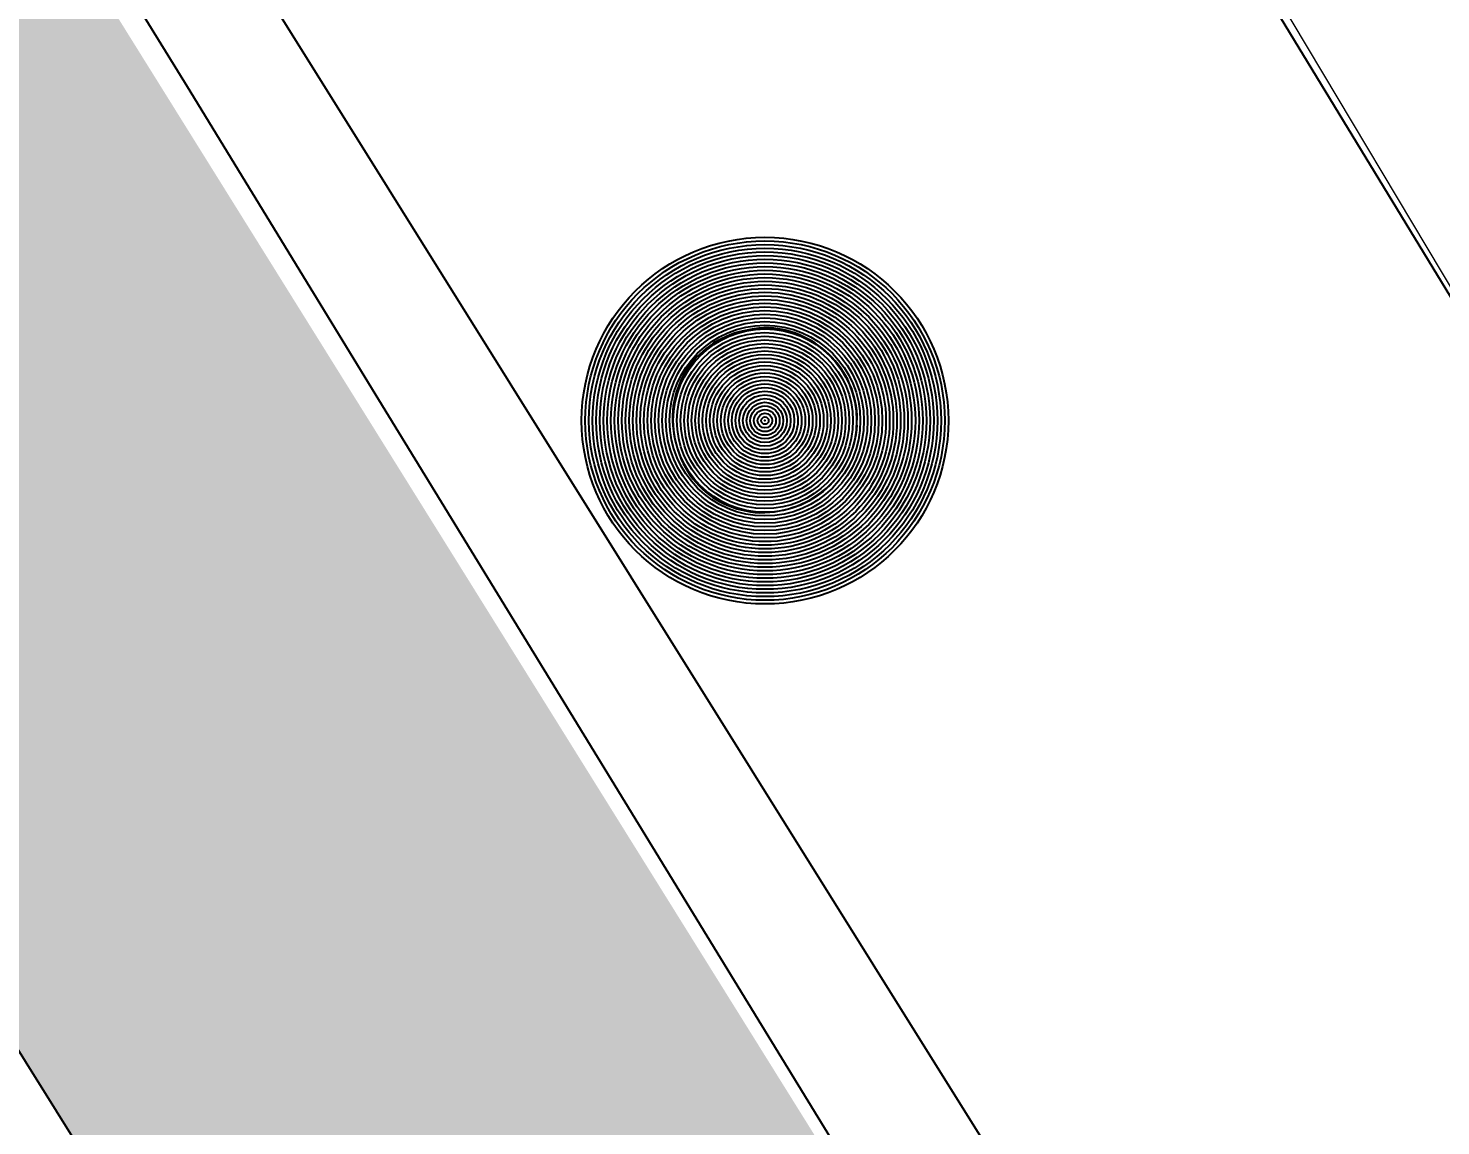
# Model space of a CAD drawing. Header units: metres. Extents: x 3 to 509016, y 4 to 6969473.
# Drawn here: x 507872.379 to 507874.304, y 6967210.992 to 6967212.488 of the extents above; entities that cross this region are included whole.
import ezdxf

# ---------------------------------------------------------------- set-up
doc = ezdxf.new("R2010")
doc.units = ezdxf.units.M
doc.layers.add('_PROP-BDY', color=6, linetype='Continuous', plot=False)
for name, color, linetype in [('C_TEXT_DIMS', 1, 'Continuous'), ('EWS_BATTER TOE', 252, 'Continuous'), ('HATCH_LANDSCAPE', 1, 'Continuous'), ('KRB_BACK', 252, 'Continuous'), ('mga2020DR_UNLINED', 252, 'Continuous'), ('mga2020VEG_TREE', 252, 'Continuous'), ('XREF', 7, 'Continuous')]:
    doc.layers.add(name, color=color, linetype=linetype)
doc.layers.add('D_UG_PIPES', color=252, linetype='EXIST_SWD', lineweight=0)
doc.styles.add('ISOCP', font='isocp.shx')
doc.styles.get("Standard").update_dxf_attribs({"font": 'ARIALN.TTF'})
doc.linetypes.add('EXIST_SWD', pattern='A,5,-2.5,5,-2,["SWD",Standard,S=2.5,R=0,X=0,Y=-1.25],-8,5,-2.5,5,-2.5', length=37.5)
doc.dimstyles.new('ISOCP', dxfattribs={"dimtxt": 2.5, "dimasz": 3, "dimexe": 1.5, "dimexo": 5, "dimgap": 1.5, "dimtad": 1, "dimzin": 0, "dimdsep": 46, "dimtxsty": 'ISOCP', "dimcen": 1, "dimclrd": 256, "dimclre": 256, "dimclrt": 7, "dimadec": 0, "dimazin": 0, "dimtfac": 1, "dimtmove": 0, "dimatfit": 2, "dimfxl": 1, "dimtfill": 1, "dimtolj": 1, "dimtzin": 0, "dimlwd": -1, "dimlwe": -1, "dimarcsym": 0})

# ---------------------------------------------------------------- blocks, each defined once
blk = doc.blocks.new('XD_HATCH')
at = {"layer": 'HATCH_LANDSCAPE', "ltscale": 0.5}
h = blk.add_hatch(dxfattribs=at)
h.set_pattern_fill('GRASS', color=256, scale=0.05)
h.set_pattern_definition([(212.013854887, (0, 0), (-0.28538859865, -1.2375190291), [0.238125, -1.557926224]), (167.013854887, (0, 0), (-0.28538859868, -1.23751902925), [0.238125, -1.031875]), (257.013854887, (0, 0), (1.23751902925, -0.28538859868), [0.238125, -1.031875])])
edge = h.paths.add_edge_path()
edge.add_line((507834.6194, 6967286.6003), (507833.7745, 6967278.3766))
edge.add_line((507833.7745, 6967278.3766), (507834.4563, 6967266.5732))
edge.add_arc((507833.4405, 6967266.3882), 1.0325, -56.8269, 10.3208, ccw=False)
edge.add_line((507834.0055, 6967265.524), (507833.7027, 6967265.3348))
edge.add_line((507833.7027, 6967265.3348), (507831.8595, 6967265.8814))
edge.add_arc((507790.5773, 6967261.1965), 41.5471, 6.4744, 11.72996)
edge.add_arc((507652.9266, 6967269.5696), 178.3302, 0.023588, 2.717699)
edge.add_arc((507863.8943, 6967277.5885), 32.8409, 156.38178, 179.23816, ccw=False)
edge.add_line((507833.8043, 6967290.7459), (507834.868, 6967290.3037))
edge.add_line((507834.868, 6967290.3037), (507834.6194, 6967286.6003))
edge = h.paths.add_edge_path()
edge.add_line((507840.3758, 6967264.2031), (507839.0111, 6967268.6216))
edge.add_line((507839.0111, 6967268.6216), (507838.9485, 6967268.9634))
edge.add_line((507838.9485, 6967268.9634), (507838.9635, 6967269.4631))
edge.add_line((507838.9635, 6967269.4631), (507838.7986, 6967271.4707))
edge.add_line((507838.7986, 6967271.4707), (507838.5426, 6967271.9806))
edge.add_line((507838.5426, 6967271.9806), (507838.3277, 6967272.489))
edge.add_line((507838.3277, 6967272.489), (507838.1812, 6967272.9949))
edge.add_line((507838.1812, 6967272.9949), (507838.0533, 6967273.5))
edge.add_line((507838.0533, 6967273.5), (507837.435, 6967274.5364))
edge.add_line((507837.435, 6967274.5364), (507837.4424, 6967274.8298))
edge.add_line((507837.4424, 6967274.8298), (507837.523, 6967275.3334))
edge.add_line((507837.523, 6967275.3334), (507837.4511, 6967275.831))
edge.add_line((507837.4511, 6967275.831), (507837.4008, 6967276.3294))
edge.add_line((507837.4008, 6967276.3294), (507837.3858, 6967276.8292))
edge.add_line((507837.3858, 6967276.8292), (507837.3708, 6967277.329))
edge.add_line((507837.3708, 6967277.329), (507837.3559, 6967277.8288))
edge.add_line((507837.3559, 6967277.8288), (507837.2868, 6967278.3259))
edge.add_line((507837.2868, 6967278.3259), (507837.6201, 6967280.3039))
edge.add_line((507837.6201, 6967280.3039), (507837.7291, 6967281.2981))
edge.add_line((507837.7291, 6967281.2981), (507837.7573, 6967281.7976))
edge.add_line((507837.7573, 6967281.7976), (507837.7637, 6967283.3032))
edge.add_line((507837.7637, 6967283.3032), (507837.8004, 6967283.8019))
edge.add_line((507837.8004, 6967283.8019), (507837.9, 6967284.2949))
edge.add_line((507837.9, 6967284.2949), (507838.1892, 6967285.2728))
edge.add_line((507838.1892, 6967285.2728), (507838.2709, 6967285.7675))
edge.add_line((507838.2709, 6967285.7675), (507838.3266, 6967286.2645))
edge.add_line((507838.3266, 6967286.2645), (507837.056, 6967286.299))
edge.add_line((507837.056, 6967286.299), (507837.0835, 6967286.024))
edge.add_line((507837.0835, 6967286.024), (507836.2865, 6967278.3018))
edge.add_line((507836.2865, 6967278.3018), (507836.7877, 6967269.7623))
edge.add_line((507836.7877, 6967269.7623), (507836.9971, 6967265.9725))
edge.add_arc((507835.4372, 6967265.8975), 1.5617, -51.2364, 2.7548, ccw=False)
edge.add_line((507836.415, 6967264.6797), (507834.7625, 6967263.6386))
edge.add_line((507834.7625, 6967263.6386), (507834.4122, 6967261.6514))
edge.add_line((507834.4122, 6967261.6514), (507838.3369, 6967255.3696))
edge.add_arc((507838.6337, 6967255.5551), 0.35, 211.9938, 302.0004)
edge.add_line((507838.8192, 6967255.2583), (507843.102, 6967257.934))
edge.add_line((507843.102, 6967257.934), (507849.8852, 6967247.0769))
edge.add_line((507849.8852, 6967247.0769), (507845.6775, 6967244.448))
edge.add_arc((507845.8629, 6967244.1511), 0.35, 121.996, 211.996)
edge.add_line((507845.5661, 6967243.9657), (507846.3609, 6967242.6936))
edge.add_arc((507846.6577, 6967242.879), 0.35, 211.996, 301.996)
edge.add_line((507846.8432, 6967242.5822), (507851.0509, 6967245.2111))
edge.add_line((507851.0509, 6967245.2111), (507857.8321, 6967234.3573))
edge.add_line((507857.8321, 6967234.3573), (507858.9988, 6967232.4898))
edge.add_line((507858.9988, 6967232.4898), (507868.4293, 6967217.3956))
edge.add_line((507868.4293, 6967217.3956), (507869.595, 6967215.5298))
edge.add_line((507869.595, 6967215.5298), (507879.0265, 6967200.4339))
edge.add_line((507879.0265, 6967200.4339), (507880.1922, 6967198.5681))
edge.add_line((507880.1922, 6967198.5681), (507889.6237, 6967183.4722))
edge.add_line((507889.6237, 6967183.4722), (507890.8655, 6967181.6516))
edge.add_line((507890.8655, 6967181.6516), (507890.7894, 6967181.6064))
edge.add_line((507890.7894, 6967181.6064), (507900.2209, 6967166.5105))
edge.add_line((507900.2209, 6967166.5105), (507895.9381, 6967163.8347))
edge.add_arc((507896.1235, 6967163.5378), 0.35, 121.994, 211.996)
edge.add_line((507895.8267, 6967163.3524), (507896.6215, 6967162.0802))
edge.add_arc((507896.9183, 6967162.2657), 0.35, 211.9984, 301.996)
edge.add_line((507897.1038, 6967161.9689), (507901.3866, 6967164.6447))
edge.add_line((507901.3866, 6967164.6447), (507910.8181, 6967149.5487))
edge.add_line((507910.8181, 6967149.5487), (507906.5469, 6967146.8811))
edge.add_arc((507906.7649, 6967146.6028), 0.3535, 128.0734, 218.4885)
edge.add_line((507906.4882, 6967146.3828), (507907.8077, 6967145.0972))
edge.add_line((507907.8077, 6967145.0972), (507909.4019, 6967144.1738))
edge.add_line((507909.4019, 6967144.1738), (507911.1824, 6967145.0318))
edge.add_line((507911.1824, 6967145.0318), (507911.5938, 6967146.4662))
edge.add_line((507911.5938, 6967146.4662), (507913.3116, 6967147.5395))
edge.add_line((507913.3116, 6967147.5395), (507911.7607, 6967150.3145))
edge.add_line((507911.7607, 6967150.3145), (507911.3517, 6967151.1377))
edge.add_line((507911.3517, 6967151.1377), (507910.3123, 6967152.8466))
edge.add_line((507910.3123, 6967152.8466), (507910.0252, 6967153.2568))
edge.add_line((507910.0252, 6967153.2568), (507908.2386, 6967155.6779))
edge.add_line((507908.2386, 6967155.6779), (507906.8185, 6967157.7385))
edge.add_line((507906.8185, 6967157.7385), (507905.1467, 6967160.2314))
edge.add_line((507905.1467, 6967160.2314), (507902.6614, 6967164.5743))
edge.add_line((507902.6614, 6967164.5743), (507901.6885, 6967166.3247))
edge.add_line((507901.6885, 6967166.3247), (507890.3492, 6967184.5912))
edge.add_line((507890.3492, 6967184.5912), (507887.9238, 6967188.3817))
edge.add_line((507887.9238, 6967188.3817), (507882.2644, 6967197.2262))
edge.add_line((507882.2644, 6967197.2262), (507881.0853, 6967198.9492))
edge.add_line((507881.0853, 6967198.9492), (507875.2149, 6967208.1494))
edge.add_line((507875.2149, 6967208.1494), (507870.7184, 6967215.3627))
edge.add_line((507870.7184, 6967215.3627), (507864.5811, 6967226.2674))
edge.add_line((507864.5811, 6967226.2674), (507858.7045, 6967235.0792))
edge.add_line((507858.7045, 6967235.0792), (507856.2419, 6967238.7442))
edge.add_line((507856.2419, 6967238.7442), (507855.1022, 6967240.3904))
edge.add_line((507855.1022, 6967240.3904), (507854.8173, 6967240.8019))
edge.add_line((507854.8173, 6967240.8019), (507854.0618, 6967242.0986))
edge.add_line((507854.0618, 6967242.0986), (507852.576, 6967244.7077))
edge.add_line((507852.576, 6967244.7077), (507851.066, 6967247.3016))
edge.add_line((507851.066, 6967247.3016), (507849.5393, 6967249.8852))
edge.add_line((507849.5393, 6967249.8852), (507848.9949, 6967250.7242))
edge.add_line((507848.9949, 6967250.7242), (507848.7226, 6967251.1437))
edge.add_line((507848.7226, 6967251.1437), (507848.4401, 6967251.5567))
edge.add_line((507848.4401, 6967251.5567), (507847.8618, 6967252.3745))
edge.add_line((507847.8618, 6967252.3745), (507847.3356, 6967253.2249))
edge.add_line((507847.3356, 6967253.2249), (507845.7975, 6967255.8013))
edge.add_line((507845.7975, 6967255.8013), (507844.2186, 6967258.446))
edge.add_line((507844.2186, 6967258.446), (507842.8502, 6967261.0217))
edge.add_line((507842.8502, 6967261.0217), (507842.6112, 6967261.4614))
edge.add_line((507842.6112, 6967261.4614), (507842.0412, 6967262.2858))
edge.add_line((507842.0412, 6967262.2858), (507840.3758, 6967264.2031))
blk = doc.blocks.new('25027_BNP_Skygate Play-Sheet - 000101 - SITE PLAN')
at = {"layer": '_PROP-BDY'}
blk.add_line((-2401700.5, 3945943.9), (-2257300.5, 3945943.9), dxfattribs=at)
blk = doc.blocks.new('XE_ARCH')
at = {"xscale": 0.001, "yscale": 0.001, "zscale": 0.001, "rotation": 121.996}
blk.add_blockref('25027_BNP_Skygate Play-Sheet - 000101 - SITE PLAN', (509988.1258, 6971273.7702), dxfattribs=at)
blk = doc.blocks.new('XE_LOT BOUNDARY')
at = {"layer": '_PROP-BDY'}
blk.add_line((507914.1948, 6967146.1257), (507837.683, 6967268.5892), dxfattribs=at)
blk = doc.blocks.new('BAC V TREE')
for p, q in [((-0.3055, 0.7517), (-0.3435, 0.7359)), ((-0.2662, 0.7659), (-0.3055, 0.7517)), ((-0.2258, 0.7783), (-0.2662, 0.7659)), ((-0.1844, 0.7889), (-0.2258, 0.7783)), ((-0.1419, 0.7977), (-0.1844, 0.7889)), ((-0.0984, 0.8046), (-0.1419, 0.7977)), ((-0.054, 0.8095), (-0.0984, 0.8046)), ((-0.0086, 0.8125), (-0.054, 0.8095)), ((0.0377, 0.8134), (-0.0086, 0.8125)), ((0.077, 0.8104), (0.0377, 0.8134)), ((0.116, 0.8054), (0.077, 0.8104)), ((0.1545, 0.7984), (0.116, 0.8054)), ((0.1926, 0.7896), (0.1545, 0.7984)), ((0.2302, 0.7789), (0.1926, 0.7896)), ((0.2672, 0.7664), (0.2302, 0.7789)), ((0.3035, 0.7522), (0.2672, 0.7664)), ((0.3391, 0.7362), (0.3035, 0.7522)), ((-0.5153, 0.6324), (-0.5457, 0.6072)), ((-0.4836, 0.6561), (-0.5153, 0.6324)), ((-0.4505, 0.6784), (-0.4836, 0.6561)), ((-0.4161, 0.6991), (-0.4505, 0.6784)), ((-0.3804, 0.7183), (-0.4161, 0.6991)), ((-0.3435, 0.7359), (-0.3804, 0.7183)), ((0.3739, 0.7186), (0.3391, 0.7362)), ((0.4078, 0.6994), (0.3739, 0.7186)), ((0.4409, 0.6786), (0.4078, 0.6994)), ((0.4729, 0.6563), (0.4409, 0.6786)), ((0.5039, 0.6326), (0.4729, 0.6563)), ((0.5338, 0.6073), (0.5039, 0.6326)), ((-0.6281, 0.5235), (-0.6525, 0.493)), ((-0.6021, 0.5527), (-0.6281, 0.5235)), ((-0.5746, 0.5806), (-0.6021, 0.5527)), ((-0.5457, 0.6072), (-0.5746, 0.5806)), ((0.5626, 0.5807), (0.5338, 0.6073)), ((0.59, 0.5528), (0.5626, 0.5807)), ((0.6162, 0.5235), (0.59, 0.5528)), ((0.641, 0.493), (0.6162, 0.5235)), ((-0.7163, 0.3944), (-0.7342, 0.3594)), ((-0.6966, 0.4284), (-0.7163, 0.3944)), ((-0.6754, 0.4613), (-0.6966, 0.4284)), ((-0.6525, 0.493), (-0.6754, 0.4613)), ((0.6644, 0.4613), (0.641, 0.493)), ((0.6863, 0.4285), (0.6644, 0.4613)), ((0.7066, 0.3945), (0.6863, 0.4285)), ((0.7253, 0.3594), (0.7066, 0.3945)), ((-0.7774, 0.2482), (-0.7882, 0.2093)), ((-0.7648, 0.2862), (-0.7774, 0.2482)), ((-0.7504, 0.3233), (-0.7648, 0.2862)), ((-0.7342, 0.3594), (-0.7504, 0.3233)), ((0.7423, 0.3233), (0.7253, 0.3594)), ((0.7575, 0.2863), (0.7423, 0.3233)), ((0.7709, 0.2482), (0.7575, 0.2863)), ((0.7824, 0.2093), (0.7709, 0.2482)), ((-0.8041, 0.1291), (-0.8092, 0.0878)), ((-0.7971, 0.1696), (-0.8041, 0.1291)), ((-0.7882, 0.2093), (-0.7971, 0.1696)), ((0.792, 0.1696), (0.7824, 0.2093)), ((0.7996, 0.1291), (0.792, 0.1696)), ((0.805, 0.0878), (0.7996, 0.1291)), ((-0.8092, 0.0878), (-0.8123, 0.0457)), ((-0.8123, 0.0457), (-0.8113, -0.0008)), ((0.8084, 0.0457), (0.805, 0.0878)), ((0.8095, 0.0031), (0.8084, 0.0457)), ((-0.8113, -0.0008), (-0.8084, -0.0465)), ((-0.8084, -0.0465), (-0.8034, -0.0912)), ((-0.8034, -0.0912), (-0.7965, -0.1349)), ((0.7919, -0.1635), (0.7995, -0.1229)), ((0.7995, -0.1229), (0.805, -0.0816)), ((0.805, -0.0816), (0.8084, -0.0396)), ((-0.7965, -0.1349), (-0.7878, -0.1776)), ((-0.7878, -0.1776), (-0.7771, -0.2192)), ((-0.7771, -0.2192), (-0.7647, -0.2598)), ((0.757, -0.2801), (0.7706, -0.2421)), ((0.7706, -0.2421), (0.7823, -0.2032)), ((0.7823, -0.2032), (0.7919, -0.1635)), ((-0.7647, -0.2598), (-0.7506, -0.2992)), ((-0.7506, -0.2992), (-0.7347, -0.3374)), ((-0.7347, -0.3374), (-0.7171, -0.3745)), ((0.7053, -0.3883), (0.7243, -0.3533)), ((0.7243, -0.3533), (0.7416, -0.3172)), ((0.7416, -0.3172), (0.757, -0.2801)), ((-0.7171, -0.3745), (-0.698, -0.4103)), ((-0.698, -0.4103), (-0.6772, -0.4448)), ((-0.6772, -0.4448), (-0.655, -0.478)), ((-0.655, -0.478), (-0.6312, -0.5098)), ((0.6126, -0.5173), (0.6382, -0.4868)), ((0.6382, -0.4868), (0.6621, -0.4551)), ((0.6621, -0.4551), (0.6845, -0.4223)), ((0.6845, -0.4223), (0.7053, -0.3883)), ((-0.6312, -0.5098), (-0.606, -0.5403)), ((-0.606, -0.5403), (-0.5794, -0.5693)), ((-0.5794, -0.5693), (-0.5515, -0.5968)), ((-0.5515, -0.5968), (-0.5223, -0.6229)), ((0.4963, -0.6262), (0.5274, -0.6011)), ((0.5274, -0.6011), (0.5572, -0.5745)), ((0.5572, -0.5745), (0.5856, -0.5466)), ((0.5856, -0.5466), (0.6126, -0.5173)), ((-0.5223, -0.6229), (-0.4918, -0.6474)), ((-0.4918, -0.6474), (-0.4601, -0.6703)), ((-0.4601, -0.6703), (-0.4272, -0.6916)), ((-0.4272, -0.6916), (-0.3933, -0.7112)), ((-0.3933, -0.7112), (-0.3582, -0.7292)), ((-0.3582, -0.7292), (-0.3221, -0.7454)), ((0.2855, -0.7456), (0.3232, -0.7297)), ((0.3232, -0.7297), (0.36, -0.7122)), ((0.36, -0.7122), (0.3958, -0.693)), ((0.3958, -0.693), (0.4305, -0.6723)), ((0.4305, -0.6723), (0.464, -0.65)), ((0.464, -0.65), (0.4963, -0.6262)), ((-0.3221, -0.7454), (-0.2851, -0.7598)), ((-0.2851, -0.7598), (-0.2471, -0.7725)), ((-0.2471, -0.7725), (-0.2082, -0.7833)), ((-0.2082, -0.7833), (-0.1684, -0.7922)), ((-0.1684, -0.7922), (-0.1279, -0.7992)), ((-0.1279, -0.7992), (-0.0866, -0.8042)), ((-0.0866, -0.8042), (-0.0446, -0.8073)), ((-0.0446, -0.8073), (-0.0011, -0.8064)), ((-0.0011, -0.8064), (0.0418, -0.8034)), ((0.0418, -0.8034), (0.0842, -0.7985)), ((0.0842, -0.7985), (0.1259, -0.7916)), ((0.1259, -0.7916), (0.167, -0.7828)), ((0.167, -0.7828), (0.2073, -0.7722)), ((0.2073, -0.7722), (0.2468, -0.7598)), ((0.2468, -0.7598), (0.2855, -0.7456))]:
    blk.add_line(p, q)
blk = doc.blocks.new('BAC TRUNK FILLED')
for radius in [0.5, 0.49, 0.48, 0.47, 0.46, 0.45, 0.44, 0.43, 0.42, 0.41, 0.4, 0.39, 0.38, 0.37, 0.36, 0.35, 0.34, 0.33, 0.32, 0.31, 0.3, 0.29, 0.28, 0.27, 0.26, 0.25, 0.24, 0.23, 0.22, 0.21, 0.2, 0.19, 0.18, 0.17, 0.16, 0.15, 0.14, 0.13, 0.12, 0.11, 0.1, 0.09, 0.08, 0.07, 0.06, 0.05, 0.04, 0.03, 0.02, 0.01]:
    blk.add_circle((0, 0), radius)
blk = doc.blocks.new('XE_SURVEY')
at = {"layer": 'D_UG_PIPES', "flags": 128}
blk.add_lwpolyline([(507842.3937, 6967264.9422), (507846.8997, 6967256.5292), (507852.4347, 6967247.3932), (507858.0127, 6967238.3992), (507863.2877, 6967229.8462), (507868.2957, 6967221.8542), (507873.3667, 6967213.7292), (507878.9367, 6967204.3902), (507884.1827, 6967195.8602)], dxfattribs=at)
at = {"layer": 'mga2020DR_UNLINED'}
blk.add_polyline3d([(507890.6991, 6967200.5784, 5.3095), (507917.0056, 6967158.5361, 4.9247), (507917.0056, 6967158.5361, 4.9247), (507919.1786, 6967155.6551, 5.2167), (507918.4585, 6967152.3996, 5.0857), (507916.7436, 6967150.4757, 5.0478), (507914.1248, 6967149.5917, 5.1406), (507910.8669, 6967152.9771, 4.9437), (507908.1175, 6967156.5123, 5.0083), (507905.2456, 6967161.0117, 5.0172), (507902.2408, 6967166.0224, 4.9259), (507891.2965, 6967183.6766, 5.032), (507882.5668, 6967198.5479, 5.0826), (507872.8027, 6967214.6146, 5.104), (507866.3706, 6967225.1018, 4.915), (507858.6914, 6967237.5078, 5.0093), (507849.5586, 6967251.6025, 5.1308), (507842.9819, 6967261.7158, 5.1781), (507840.465, 6967268.6714, 4.7001)], dxfattribs=at)
at = {"layer": 'mga2020VEG_TREE'}
blk.add_point((507873.3833, 6967211.9532, 5.1865), dxfattribs=at)
blk.add_point((507873.3833, 6967211.9532, 5.1865), dxfattribs=at)
blk.add_point((507873.3833, 6967211.9532, 5.1865), dxfattribs=at)
blk.add_point((507873.3833, 6967211.9532, 5.1865), dxfattribs=at)
at = {"layer": 'mga2020VEG_TREE', "rotation": 0.001583333339407246}
for name, xscale, yscale, zscale in [('BAC V TREE', 0.1554417355589352, 0.1554417355589352, 0.1554417355589352), ('BAC TRUNK FILLED', 0.49979336676, 0.49979336676, 0.49979336676)]:
    blk.add_blockref(name, (507873.3833, 6967211.9532, 5.1865), dxfattribs=dict(at, xscale=xscale, yscale=yscale, zscale=zscale))
blk = doc.blocks.new('*D29')
at = {"layer": 'C_TEXT_DIMS', "linetype": 'Continuous', "transparency": 16777216}
for p, q in [((507864.4842, 6967212.2036), (507863.2183, 6967211.4121)), ((507863.7908, 6967211.0624), (507872.4516, 6967197.2097)), ((507873.7858, 6967197.3363), (507872.5153, 6967196.5419))]:
    blk.add_line(p, q, dxfattribs=at)
at = {"layer": 'C_TEXT_DIMS', "transparency": 16777216}
for points in [[(507863.8756, 6967211.1154), (507863.706, 6967211.0094), (507863.4727, 6967211.5712)], [(507872.5363, 6967197.2627), (507872.3668, 6967197.1567), (507872.7696, 6967196.701)]]:
    blk.add_solid(points, dxfattribs=at)
at = {"layer": 'C_TEXT_DIMS', "color": 7, "transparency": 16777216, "insert": (507867.6548, 6967203.8445), "char_height": 0.5, "attachment_point": 5, "rotation": 122.0139, "style": 'ISOCP', "bg_fill": 3, "box_fill_scale": 1.1, "bg_fill_color": 256, "bg_fill_true_color": 13158600, "bg_fill_transparency": 0}
blk.add_mtext('\\A1;7 CAR BAYS ', dxfattribs=at)
at = {"layer": 'C_TEXT_DIMS', "color": 7, "transparency": 16777216, "insert": (507868.6559, 6967204.4704), "char_height": 0.5, "attachment_point": 5, "rotation": 122.0139, "style": 'ISOCP', "bg_fill": 3, "box_fill_scale": 1.1, "bg_fill_color": 256, "bg_fill_true_color": 13158600, "bg_fill_transparency": 0}
blk.add_mtext('\\A1;@ 2.5m x 5.4m', dxfattribs=at)
blk = doc.blocks.new('XD_DESIGN_1')
at = {"layer": 'EWS_BATTER TOE'}
blk.add_polyline3d([(507870.4788, 6967215.8025, 5.0891), (507870.7184, 6967215.3627, 5.0971), (507870.9832, 6967214.9385, 5.1047), (507871.2708, 6967214.5287, 5.112), (507871.5418, 6967214.1084, 5.1144), (507871.8056, 6967213.6837, 5.1146), (507872.0693, 6967213.2589, 5.1148), (507872.333, 6967212.8341, 5.115), (507872.5956, 6967212.4086, 5.1149), (507872.8566, 6967211.9821, 5.1143), (507873.1177, 6967211.5556, 5.1138), (507873.3787, 6967211.1291, 5.1132), (507873.6397, 6967210.7026, 5.1126), (507873.9007, 6967210.2761, 5.112), (507874.1617, 6967209.8496, 5.1114), (507874.4227, 6967209.4231, 5.1108), (507874.6837, 6967208.9967, 5.1103), (507874.9458, 6967208.5708, 5.1097), (507875.2149, 6967208.1494, 5.109), (507875.4841, 6967207.728, 5.1083), (507875.7533, 6967207.3066, 5.1076), (507876.0224, 6967206.8852, 5.1069), (507876.2916, 6967206.4638, 5.1063), (507876.5608, 6967206.0424, 5.1056)], dxfattribs=at)
at = {"layer": 'KRB_BACK'}
blk.add_lwpolyline([(507880.1922, 6967198.5681), (507875.9094, 6967195.8923, -0.414214), (507875.4271, 6967196.0037), (507874.6323, 6967197.2758, -0.414214), (507874.7437, 6967197.7581), (507879.0265, 6967200.4339), (507869.595, 6967215.5298), (507865.3122, 6967212.854, -0.414214), (507864.8299, 6967212.9654), (507864.0351, 6967214.2375, -0.414234), (507864.1465, 6967214.7198), (507868.4293, 6967217.3956), (507858.9978, 6967232.4915), (507854.7149, 6967229.8157, -0.414181), (507854.2327, 6967229.927), (507853.4379, 6967231.1992, -0.414235), (507853.5493, 6967231.6815), (507857.8321, 6967234.3573)], format="xyb", dxfattribs=at)
blk = doc.blocks.new('XD_DESIGN_2')
at = {"layer": 'EWS_BATTER TOE'}
blk.add_polyline3d([(507870.4788, 6967215.8025, 5.0891), (507870.7184, 6967215.3627, 5.0971), (507870.9832, 6967214.9385, 5.1047), (507871.2708, 6967214.5287, 5.112), (507871.5418, 6967214.1084, 5.1144), (507871.8056, 6967213.6837, 5.1146), (507872.0693, 6967213.2589, 5.1148), (507872.333, 6967212.8341, 5.115), (507872.5956, 6967212.4086, 5.1149), (507872.8566, 6967211.9821, 5.1143), (507873.1177, 6967211.5556, 5.1138), (507873.3787, 6967211.1291, 5.1132), (507873.6397, 6967210.7026, 5.1126), (507873.9007, 6967210.2761, 5.112), (507874.1617, 6967209.8496, 5.1114), (507874.4227, 6967209.4231, 5.1108), (507874.6837, 6967208.9967, 5.1103), (507874.9458, 6967208.5708, 5.1097), (507875.2149, 6967208.1494, 5.109), (507875.4841, 6967207.728, 5.1083), (507875.7533, 6967207.3066, 5.1076), (507876.0224, 6967206.8852, 5.1069), (507876.2916, 6967206.4638, 5.1063), (507876.5608, 6967206.0424, 5.1056)], dxfattribs=at)
at = {"layer": 'KRB_BACK'}
blk.add_lwpolyline([(507880.1922, 6967198.5681), (507875.9094, 6967195.8923, -0.414214), (507875.4271, 6967196.0037), (507874.6323, 6967197.2758, -0.414214), (507874.7437, 6967197.7581), (507879.0265, 6967200.4339), (507869.595, 6967215.5298), (507865.3122, 6967212.854, -0.414214), (507864.8299, 6967212.9654), (507864.0351, 6967214.2375, -0.414234), (507864.1465, 6967214.7198), (507868.4293, 6967217.3956), (507858.9978, 6967232.4915), (507854.7149, 6967229.8157, -0.414181), (507854.2327, 6967229.927), (507853.4379, 6967231.1992, -0.414235), (507853.5493, 6967231.6815), (507857.8321, 6967234.3573)], format="xyb", dxfattribs=at)

msp = doc.modelspace()

# ---------------------------------------------------------------- block references
for name in ['XD_HATCH', 'XE_ARCH', 'XE_SURVEY']:
    msp.add_blockref(name, (0, 0))
at = {"layer": 'XREF'}
for name in ['XD_HATCH', 'XE_ARCH', 'XE_SURVEY', 'XE_LOT BOUNDARY']:
    msp.add_blockref(name, (0, 0), dxfattribs=at)

# ---------------------------------------------------------------- next in the draw order: dimensions: what is measured, and where the dimension line sits
at = {"layer": 'C_TEXT_DIMS'}
dim = msp.add_linear_dim(base=(507872.7696, 6967196.701), p1=(507864.9082, 6967212.4687), p2=(507874.2097, 6967197.6013), angle=302.0139, text='7 CAR BAYS \\X@ 2.5m x 5.4m', dimstyle='ISOCP', override={"dimscale": 0, "dimexo": 2.5, "dimarcsym": 1}, dxfattribs=at)
dim.commit()
dim.dimension.update_dxf_attribs({"geometry": '*D29', "text_midpoint": (507868.1212, 6967204.1361), "dimtype": 128})

# ---------------------------------------------------------------- next in the draw order: block references
msp.add_blockref('XD_DESIGN_1', (0, 0))

# ---------------------------------------------------------------- next in the draw order: block references
at = {"layer": 'XREF'}
msp.add_blockref('XD_DESIGN_2', (0, 0), dxfattribs=at)

doc.saveas('drawing.dxf')
